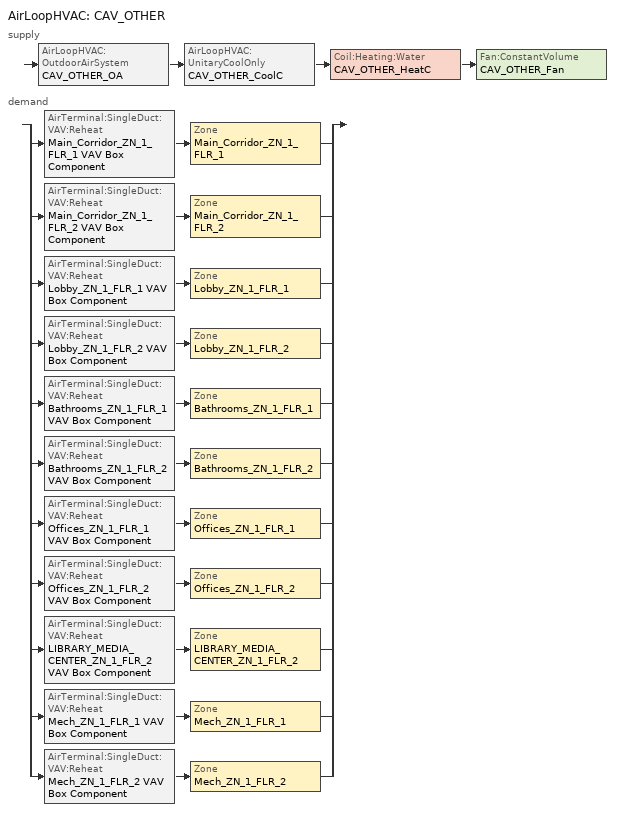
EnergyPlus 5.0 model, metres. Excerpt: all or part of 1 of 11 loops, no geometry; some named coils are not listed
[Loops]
AirLoopHVAC 'CAV_OTHER'
 supply: AirLoopHVAC:OutdoorAirSystem 'CAV_OTHER_OA' > AirLoopHVAC:UnitaryCoolOnly 'CAV_OTHER_CoolC' > Coil:Heating:Water 'CAV_OTHER_HeatC' > Fan:ConstantVolume 'CAV_OTHER_Fan'
 demand: split
  | AirTerminal:SingleDuct:VAV:Reheat 'Main_Corridor_ZN_1_FLR_1 VAV Box Component' > Zone 'Main_Corridor_ZN_1_FLR_1'
  | AirTerminal:SingleDuct:VAV:Reheat 'Main_Corridor_ZN_1_FLR_2 VAV Box Component' > Zone 'Main_Corridor_ZN_1_FLR_2'
  | AirTerminal:SingleDuct:VAV:Reheat 'Lobby_ZN_1_FLR_1 VAV Box Component' > Zone 'Lobby_ZN_1_FLR_1'
  | AirTerminal:SingleDuct:VAV:Reheat 'Lobby_ZN_1_FLR_2 VAV Box Component' > Zone 'Lobby_ZN_1_FLR_2'
  | AirTerminal:SingleDuct:VAV:Reheat 'Bathrooms_ZN_1_FLR_1 VAV Box Component' > Zone 'Bathrooms_ZN_1_FLR_1'
  | AirTerminal:SingleDuct:VAV:Reheat 'Bathrooms_ZN_1_FLR_2 VAV Box Component' > Zone 'Bathrooms_ZN_1_FLR_2'
  | AirTerminal:SingleDuct:VAV:Reheat 'Offices_ZN_1_FLR_1 VAV Box Component' > Zone 'Offices_ZN_1_FLR_1'
  | AirTerminal:SingleDuct:VAV:Reheat 'Offices_ZN_1_FLR_2 VAV Box Component' > Zone 'Offices_ZN_1_FLR_2'
  | AirTerminal:SingleDuct:VAV:Reheat 'LIBRARY_MEDIA_CENTER_ZN_1_FLR_2 VAV Box Component' > Zone 'LIBRARY_MEDIA_CENTER_ZN_1_FLR_2'
  | AirTerminal:SingleDuct:VAV:Reheat 'Mech_ZN_1_FLR_1 VAV Box Component' > Zone 'Mech_ZN_1_FLR_1'
  | AirTerminal:SingleDuct:VAV:Reheat 'Mech_ZN_1_FLR_2 VAV Box Component' > Zone 'Mech_ZN_1_FLR_2'
[Fan:ConstantVolume]
CAV_OTHER_Fan: Availablility Schedule=HVACOperationSchd; Fan Efficiency=0.6045; Pressure Rise=1017.592; Maximum Flow Rate=AUTOSIZE; Motor Efficiency=0.93; Motor In Airstream Fraction=1
[Fan:ZoneExhaust] Availability Schedule=HVACOperationSchd; Fan Efficiency=0.338; Pressure Rise {Pa}=125; Maximum Flow Rate {m3/s} [*******]=0.3
Bathrooms_ZN_1_FLR_1 Exhaust Fan; Bathrooms_ZN_1_FLR_2 Exhaust Fan
[Coil:Cooling:DX:TwoSpeed]
CAV_OTHER_CoolC DXCoil: Availability Schedule=ALWAYS_ON; Rated High Speed Total Cooling Capacity {W}=AUTOSIZE; Rated High Speed Sensible Heat Ratio=AUTOSIZE; Rated High Speed COP=3.13381; Rated High Speed Air Flow Rate {m3/s}=AUTOSIZE; Total Cooling Capacity Function of Temperature Curve=Measured_CoolCStandard10Ton_CapFT; Total Cooling Capacity Function of Flow Fraction Curve=Measured_CoolCStandard10Ton_CapFF; Energy Input Ratio Function of Temperature Curve=Measured_CoolCStandard10Ton_EIRFT; Energy Input Ratio Function of Flow Fraction Curve=Measured_CoolCStandard10Ton_EIRFFF; Part Load Fraction Correlation Curve=No_PLR_Degredation; Rated Low Speed Total Cooling Capacity {W}=AUTOSIZE; Rated Low Speed Sensible Heat Ratio=AUTOSIZE; Rated Low Speed COP				Based on measured 13.96 EER without Evap Fan=3.18046; Rated Low Speed Air Flow Rate {m3/s}=AUTOSIZE; Low Speed Total Cooling Capacity Function of Temperature Curve=Measured_LowSpeedCoolCapLSFT; Low Speed Energy Input Ratio Function of Temperature Curve=Measured_LowSpeedCoolEIRLSFT
[Coil:Heating:Water]
CAV_OTHER_HeatC: Availablility Schedule=ALWAYS_ON; U-Factor Times Area Value {W/K}=AUTOSIZE; Maximum Water Flow Rate {m3/s}=AUTOSIZE; Coil Peformance input method=UFactorTimesAreaAndDesignWaterFlowRate; Nominal Capacity=AUTOSIZE; Design Inlet Water Temperature=82.2; Design Inlet Air Temperature=16.6; Design Outlet Water Temperature=71.1; Design Outlet Air Temperature=32.2
[AirTerminal:SingleDuct:VAV:Reheat] Availability Schedule=ALWAYS_ON; Maximum Air Flow Rate {m3/s}=AUTOSIZE; Zone Minimum Air Flow Input Method=Constant; Constant Minimum Air Flow Fraction=0.3; Maximum Hot Water or Steam Flow Rate {m3/s}=AUTOSIZE; Minimum Hot Water or Steam Flow Rate {m3/s}=0; Convergence Tolerance=0.001
Name | Reheat Coil
Bathrooms_ZN_1_FLR_1 VAV Box Component | Bathrooms_ZN_1_FLR_1 VAV Box Reheat Coil
Bathrooms_ZN_1_FLR_2 VAV Box Component | Bathrooms_ZN_1_FLR_2 VAV Box Reheat Coil
LIBRARY_MEDIA_CENTER_ZN_1_FLR_2 VAV Box Component | LIBRARY_MEDIA_CENTER_ZN_1_FLR_2 VAV Box Reheat Coil
Lobby_ZN_1_FLR_1 VAV Box Component | Lobby_ZN_1_FLR_1 VAV Box Reheat Coil
Lobby_ZN_1_FLR_2 VAV Box Component | Lobby_ZN_1_FLR_2 VAV Box Reheat Coil
Main_Corridor_ZN_1_FLR_1 VAV Box Component | Main_Corridor_ZN_1_FLR_1 VAV Box Reheat Coil
Main_Corridor_ZN_1_FLR_2 VAV Box Component | Main_Corridor_ZN_1_FLR_2 VAV Box Reheat Coil
Mech_ZN_1_FLR_1 VAV Box Component | Mech_ZN_1_FLR_1 VAV Box Reheat Coil
Mech_ZN_1_FLR_2 VAV Box Component | Mech_ZN_1_FLR_2 VAV Box Reheat Coil
Offices_ZN_1_FLR_1 VAV Box Component | Offices_ZN_1_FLR_1 VAV Box Reheat Coil
Offices_ZN_1_FLR_2 VAV Box Component | Offices_ZN_1_FLR_2 VAV Box Reheat Coil
[Zone equipment]
Bathrooms_ZN_1_FLR_1: Bathrooms_ZN_1_FLR_1 Exhaust Fan, Bathrooms_ZN_1_FLR_1 VAV Box Component
Bathrooms_ZN_1_FLR_2: Bathrooms_ZN_1_FLR_2 Exhaust Fan, Bathrooms_ZN_1_FLR_2 VAV Box Component
LIBRARY_MEDIA_CENTER_ZN_1_FLR_2: LIBRARY_MEDIA_CENTER_ZN_1_FLR_2 VAV Box Component
Lobby_ZN_1_FLR_1: Lobby_ZN_1_FLR_1 VAV Box Component
Lobby_ZN_1_FLR_2: Lobby_ZN_1_FLR_2 VAV Box Component
Main_Corridor_ZN_1_FLR_1: Main_Corridor_ZN_1_FLR_1 VAV Box Component
Main_Corridor_ZN_1_FLR_2: Main_Corridor_ZN_1_FLR_2 VAV Box Component
Mech_ZN_1_FLR_1: Mech_ZN_1_FLR_1 VAV Box Component
Mech_ZN_1_FLR_2: Mech_ZN_1_FLR_2 VAV Box Component
Offices_ZN_1_FLR_1: Offices_ZN_1_FLR_1 VAV Box Component
Offices_ZN_1_FLR_2: Offices_ZN_1_FLR_2 VAV Box Component
[Sizing:Zone] Zone Cooling Design Supply Air Temperature {C}=12.8; Zone Heating Design Supply Air Temperature {C}=50; Zone Cooling Design Supply Air Humidity Ratio {kg-H20/kg-air}=0.0085; Zone Heating Design Supply Air Humidity Ratio {kg-H20/kg-air}=0.008; Cooling Design Air Flow Method {Flow/Zone | DesignDay | DesignDay}=DesignDay; Heating Design Air Flow Method {Flow/Zone | DesignDay}=DesignDay
Name | Outdoor Air Method | Outside Air Flow per Person {(m3/s)/person} | Cooling Minimum Air Flow | Outside Air Flow per Zone Floor Area {(m3/s)/m2}
Bathrooms_ZN_1_FLR_1; Bathrooms_ZN_1_FLR_2 | Flow/Person | 0.025 | 0.3
LIBRARY_MEDIA_CENTER_ZN_1_FLR_2 | Flow/Person | 0.008
Lobby_ZN_1_FLR_1; Lobby_ZN_1_FLR_2; Main_Corridor_ZN_1_FLR_1; Main_Corridor_ZN_1_FLR_2 | Flow/Area |  |  | 0.0005
Mech_ZN_1_FLR_1; Mech_ZN_1_FLR_2 | Flow/Area |  |  | 0.00025
Offices_ZN_1_FLR_1; Offices_ZN_1_FLR_2 | Flow/Person | 0.01
[ZoneControl:Thermostat] Control Type Schedule=Dual Zone Control Type Sched
Name | Zone | Control 1
Bathrooms_ZN_1_FLR_1 Thermostat | Bathrooms_ZN_1_FLR_1 | Bathrooms_ZN_1_FLR_1 DualSPSched
Bathrooms_ZN_1_FLR_2 Thermostat | Bathrooms_ZN_1_FLR_2 | Bathrooms_ZN_1_FLR_2 DualSPSched
LIBRARY_MEDIA_CENTER_ZN_1_FLR_2 Thermostat | LIBRARY_MEDIA_CENTER_ZN_1_FLR_2 | LIBRARY_MEDIA_CENTER_ZN_1_FLR_2 DualSPSched
Lobby_ZN_1_FLR_1 Thermostat | Lobby_ZN_1_FLR_1 | Lobby_ZN_1_FLR_1 DualSPSched
Lobby_ZN_1_FLR_2 Thermostat | Lobby_ZN_1_FLR_2 | Lobby_ZN_1_FLR_2 DualSPSched
Main_Corridor_ZN_1_FLR_1 Thermostat | Main_Corridor_ZN_1_FLR_1 | Main_Corridor_ZN_1_FLR_1 DualSPSched
Main_Corridor_ZN_1_FLR_2 Thermostat | Main_Corridor_ZN_1_FLR_2 | Main_Corridor_ZN_1_FLR_2 DualSPSched
Mech_ZN_1_FLR_1 Thermostat | Mech_ZN_1_FLR_1 | Mech_ZN_1_FLR_1 DualSPSched
Mech_ZN_1_FLR_2 Thermostat | Mech_ZN_1_FLR_2 | Mech_ZN_1_FLR_2 DualSPSched
Offices_ZN_1_FLR_1 Thermostat | Offices_ZN_1_FLR_1 | Offices_ZN_1_FLR_1 DualSPSched
Offices_ZN_1_FLR_2 Thermostat | Offices_ZN_1_FLR_2 | Offices_ZN_1_FLR_2 DualSPSched
[ThermostatSetpoint:DualSetpoint]
Name | Heating Setpoint Temperature Schedule | Cooling Setpoint Temperature Schedule
Bathrooms_ZN_1_FLR_1 DualSPSched; Bathrooms_ZN_1_FLR_2 DualSPSched; Lobby_ZN_1_FLR_2 DualSPSched; Main_Corridor_ZN_1_FLR_1 DualSPSched; Main_Corridor_ZN_1_FLR_2 DualSPSched; Mech_ZN_1_FLR_1 DualSPSched; Mech_ZN_1_FLR_2 DualSPSched | HTGSETP_SCH_BathCorrMechKitchen | CLGSETP_SCH_BathCorrMechKitchen
LIBRARY_MEDIA_CENTER_ZN_1_FLR_2 DualSPSched; Lobby_ZN_1_FLR_1 DualSPSched; Offices_ZN_1_FLR_1 DualSPSched; Offices_ZN_1_FLR_2 DualSPSched | HTGSETP_SCH | CLGSETP_SCH
[SetpointManager:SingleZone:Reheat]
SupAirTemp CAV_OTHER: Control Variable=Temperature; Minimum Supply Air Temperature C=10; Maximum Supply Air Temperature C=50; Control Zone=Offices_ZN_1_FLR_1; Setpoint Node or NodeList=CAV_OTHER Supply Equipment Outlet Node
[Sizing:System]
CAV_OTHER: Type Of Load To Size On {Sensible}=Sensible; Design Outdoor Air Flow Rate {m3/s}=AUTOSIZE; Minimum System Air Flow Ratio=1; Preheat Design Temperature {C}=7; Preheat Design Humidity Ratio {kg-H2O/kg-air}=0.008; Precool Design Temperature {C}=12.8; Precool Design Humidity Ratio {kg-H2O/kg-air}=0.008; Central Cooling Design Supply Air Temperature {C}=12.8; Central Heating Design Supply Air Temperature {C}=16.7; Sizing Option {Coincident | NonCoincident}=NonCoincident; 100% Outdoor Air in Cooling {Yes | No}=No; 100% Outdoor Air in Heating {Yes | No}=No; Central Cooling Design Supply Air Humidity Ratio {kg-H2O/kg-air}=0.0085; Central Heating Design Supply Air Humidity Ratio {kg-H2O/kg-air}=0.008; Cooling Design Air Flow Method=DesignDay; Heating Design Air Flow Method=DesignDay
[Controller:OutdoorAir]
CAV_OTHER_OA_Controller: Minimum Outdoor Air Flow Rate {m3/s}=AUTOSIZE; Maximum Outdoor Air Flow Rate {m3/s}=AUTOSIZE; Economizer Control Type=DifferentialDryBulb; Economizer Control Action Type=ModulateFlow; Economizer Maximum Limit Dry-Bulb Temperature {C}=28; Economizer Maximum Limit Enthalpy {J/kg}=64000; Economizer Minimum Limit Dry-Bulb Temperature {C}=-100; Lockout Type=NoLockout; Minimum Limit Type=FixedMinimum; Minimum Outdoor Air Schedule=MinOA_Sched
[Controller:WaterCoil]
CAV_OTHER_HeatC_Controller: Control Variable {Temperature | HumidityRatio | TemperatureAndHumidityRatio | Flow}=Temperature; Action {Normal | Reverse}=Normal; Actuator Variable {FLOW}=Flow; Controller Convergence Tolerance {delta C} [Delta temp from setpoint]=0.0001; Maximum Actuated Flow {m3/s}=AUTOSIZE; Minimum Actuated Flow {m3/s}=0
[AirLoopHVAC]
CAV_OTHER: Design Supply Air Flow Rate {m3/s}=AUTOSIZE
[AirLoopHVAC:UnitaryCoolOnly]
CAV_OTHER_CoolC: Availablility Schedule=ALWAYS_ON; Cooling Coil=CAV_OTHER_CoolC DXCoil
[SetpointManager:MixedAir]
Name | Control Variable {Temperature} | Setpoint Node or NodeList | Control Variable
CAV_OTHER_CoolC SAT Manager | Temperature | CAV_OTHER_CoolC-CAV_OTHER_HeatCNode
CAV_OTHER_HeatC SAT Manager | Temperature | CAV_OTHER_HeatC-CAV_OTHER_FanNode
CAV_OTHER_OAMixed Air Temp Manager |  | CAV_OTHER_OA-CAV_OTHER_CoolCNode | Temperature
[Schedule:Compact]
ALWAYS_ON: Through: 12/31, For: AllDays, Until: 24:00, 1
CLGSETP_SCH: Temperature, Through: 6/30, For: SummerDesignDay, Until: 24:00, 24, For: WeekEnds Holidays WinterDesignDay, Until: 24:00, 27, For: AllOtherDays, Until: 06:00, 27, Until: 21:00, 24, Until: 24:00, 27, Through: 9/1, For: SummerDesignDay, Until: 24:00, 24, For: WeekEnds Holidays WinterDesignDay, Until: 24:00, 27, For: AllOtherDays, Until: 07:00, 27, Until: 18:00, 24, Until: 24:00, 27, Through: 12/31, For: SummerDesignDay, Until: 24:00, 24, For: WeekEnds Holidays WinterDesignDay, Until: 24:00, 27, For: AllOtherDays, Until: 06:00, 27, Until: 21:00, 24, Until: 24:00, 27
CLGSETP_SCH_BathCorrMechKitchen: Temperature, Through: 12/31, For: SummerDesignDay, Until: 06:00, 27, Until: 21:00, 24, Until: 24:00, 27, For: AllOtherDays, Until: 24:00, 27
HTGSETP_SCH: Temperature, Through: 6/30, For: WinterDesignDay, Until: 24:00, 21, For: WeekEnds Holidays SummerDesignDay, Until: 24:00, 16, For: AllOtherDays, Until: 06:00, 16, Until: 21:00, 21, Until: 24:00, 16, Through: 9/1, For: WinterDesignDay, Until: 24:00, 21, For: WeekEnds Holidays SummerDesignDay, Until: 24:00, 16, For: AllOtherDays, Until: 07:00, 16, Until: 18:00, 21, Until: 24:00, 16, Through: 12/31, For: WinterDesignDay, Until: 24:00, 21, For: WeekEnds Holidays SummerDesignDay, Until: 24:00, 16, For: AllOtherDays, Until: 06:00, 16, Until: 21:00, 21, Until: 24:00, 16
HTGSETP_SCH_BathCorrMechKitchen: Temperature, Through: 12/31, For: WinterDesignDay, Until: 06:00, 16, Until: 21:00, 21, Until: 24:00, 16, For: AllOtherDays, Until: 24:00, 16
HVACOperationSchd; MinOA_Sched: Through: 12/31, For: Weekdays SummerDesignDay, Until: 06:00, 0, Until: 21:00, 1, Until: 24:00, 0, For: AllOtherDays, Until: 24:00, 0
Dual Zone Control Type Sched: Through: 12/31, For: AllDays, Until: 24:00, 4
[Curve:Quadratic]
Name | Coefficient1 Constant | Coefficient2 ff | Coefficient3 ff**2 | Minimum Value of ff [0.776 = 10% extrapolation of 300 cfm/ton / 370 cfm/ton (ARI)] | Maximum Value of ff [1.197 = 10% extrapolation of 430 cfm/ton / 370 cfm/ton (ARI)] | Coefficient2 x | Coefficient3 x**2 | Minimum Value of x | Maximum Value of x
Measured_CoolCStandard10Ton_CapFF | 0.7685 | 0.2315 | 0 | 0.776 | 1.197
Measured_CoolCStandard10Ton_EIRFFF | 1.192 | -0.1917 | 0 | 0.776 | 1.197
No_PLR_Degredation | 1 |  |  |  |  | 0 | 0 | 0 | 1
[Curve:Biquadratic] Minimum Value of wb 	[52°F = 20% extrapolation (~5°F) below 57°F lowest measurement]=11.1; Maximum Value of wb  [85°F = 20% extrapolation (~5°F) above 80°F highest measurement]=29.4; Minimum Value of edb [50°F = 20% extrapolation (~10°F) below 60°F lowest measurement]=10; Maximum Value of edb	[122.5°F = 20% extrapolation (~10°F) above 112.5°F highest measurement]=50.3
Name | Coefficient1 Constant | Coefficient2 wb | Coefficient3 wb**2 | Coefficient4 edb | Coefficient5 edb**2 | Coefficient6 wb*edb
Measured_LowSpeedCoolCapLSFT | 0.4136 | 0.03105 | 0 | 0.006952 | -0.0002128 | 0
Measured_CoolCStandard10Ton_CapFT | 0.52357 | 0.03478 | 0 | -0.001915 | -0.00010838 | 0
Measured_LowSpeedCoolEIRLSFT | 1.1389 | -0.04518 | 0.0014298 | 0.006044 | 0.0006745 | -0.0012325
Measured_CoolCStandard10Ton_EIRFT | 0.9847 | -0.04285 | 0.0013562 | 0.009934 | 0.0006398 | -0.001169
